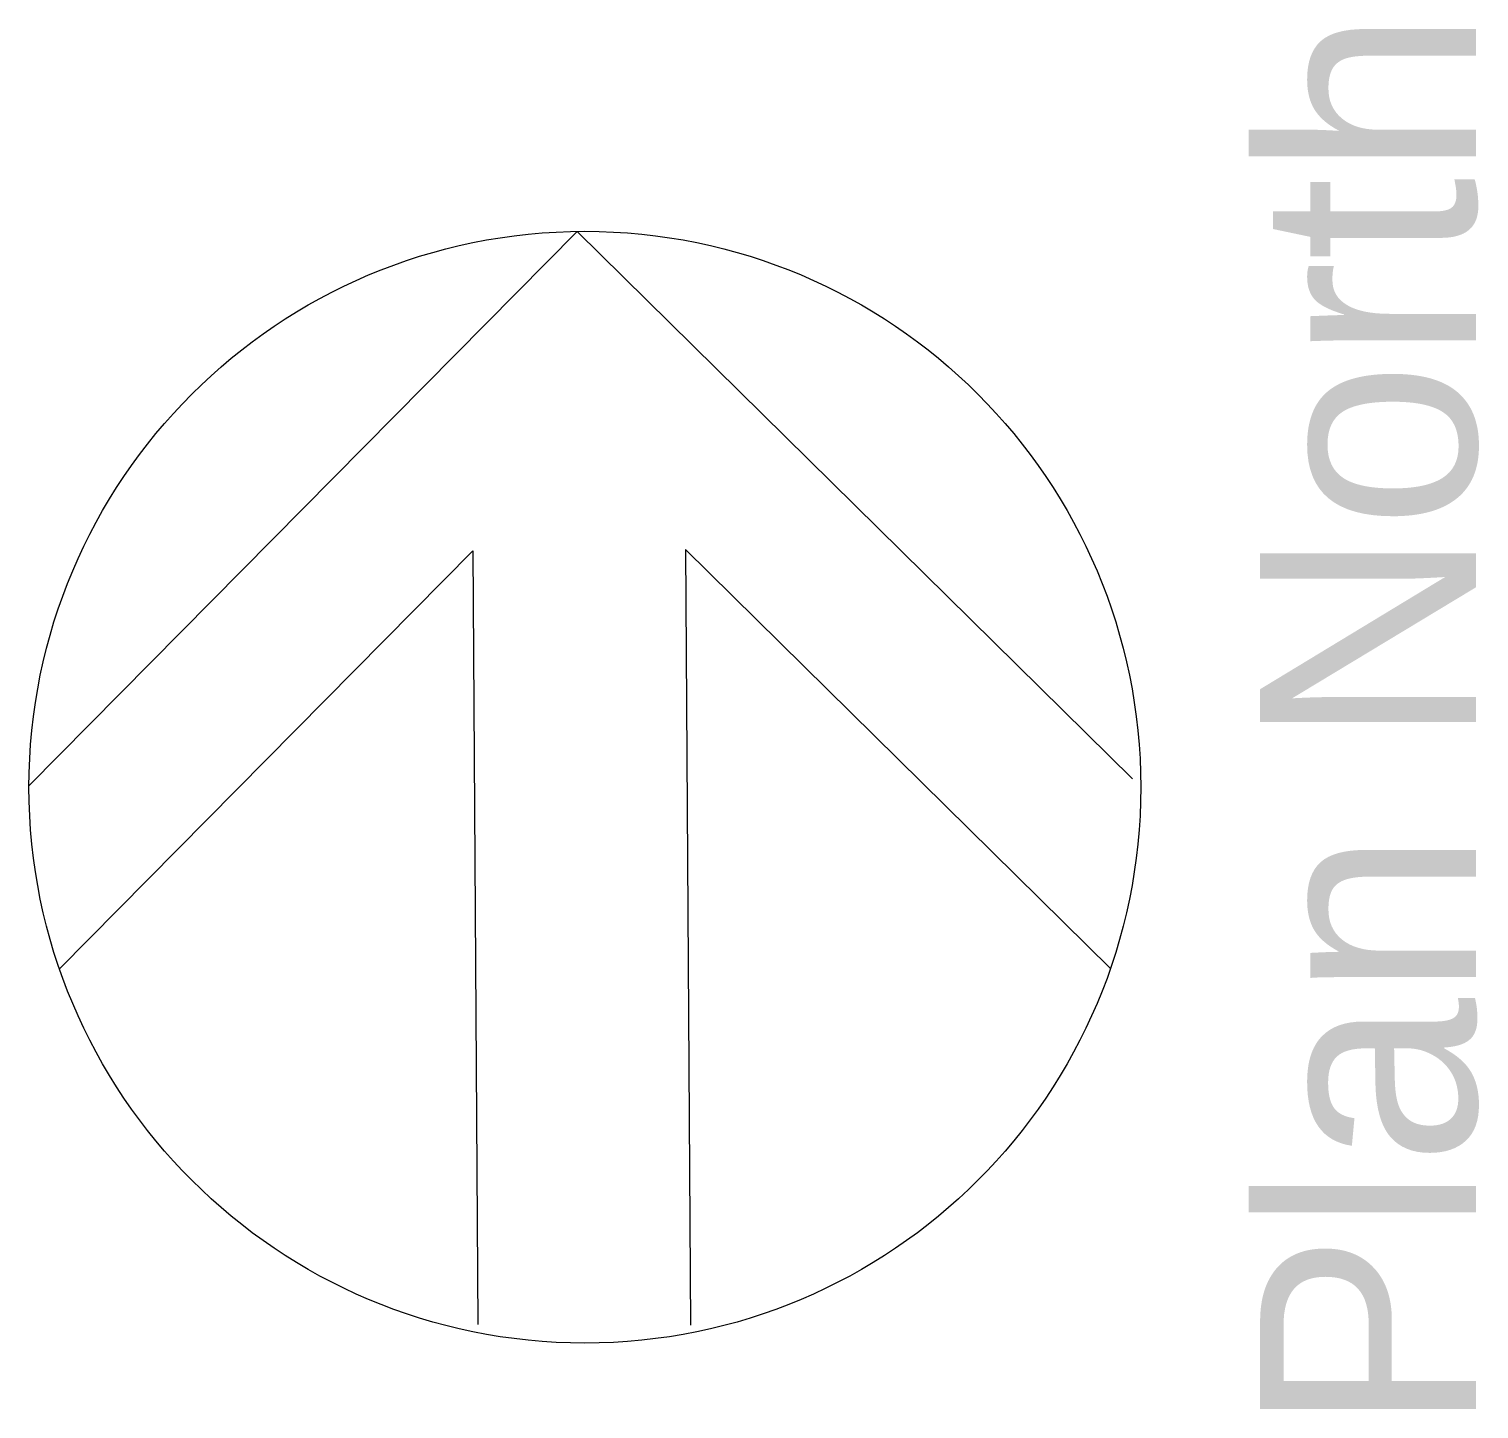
# Model space of a CAD drawing. Extents: x 65572 to 67208, y 30718 to 33598.
# Drawn here: x 66568.54 to 66602.14, y 32193.99 to 32225.96 of the extents above; entities that cross this region are included whole.
import ezdxf

# ---------------------------------------------------------------- set-up
doc = ezdxf.new("R2010")
doc.units = 0
doc.header["$LTSCALE"] = 0.5
doc.header["$MEASUREMENT"] = 0
doc.layers.add('Annotations', color=40, linetype='CONTINUOUS', lineweight=5)
doc.styles.get("Standard").update_dxf_attribs({"font": 'arial.ttf'})

msp = doc.modelspace()

# ---------------------------------------------------------------- linework, layer by layer
at = {"layer": 'Annotations'}
for p, q in [((66581.243, 32221.27), (66568.542, 32208.424)), ((66581.243, 32221.27), (66594.107, 32208.587)), ((66578.828, 32213.871), (66569.249, 32204.182)), ((66578.828, 32213.871), (66578.942, 32195.948)), ((66583.752, 32213.902), (66583.867, 32195.929)), ((66583.752, 32213.902), (66593.598, 32204.195))]:
    msp.add_line(p, q, dxfattribs=at)
msp.add_circle((66581.421, 32208.392), 12.879, dxfattribs=at)

# ---------------------------------------------------------------- texts
at = {"layer": 'Annotations', "insert": (66597.066, 32193.414), "char_height": 5, "attachment_point": 1, "rotation": 90}
msp.add_mtext_dynamic_manual_height_columns('Plan North', width=87.4804, gutter_width=2.5, heights=[0], dxfattribs=at)

doc.saveas('drawing.dxf')
